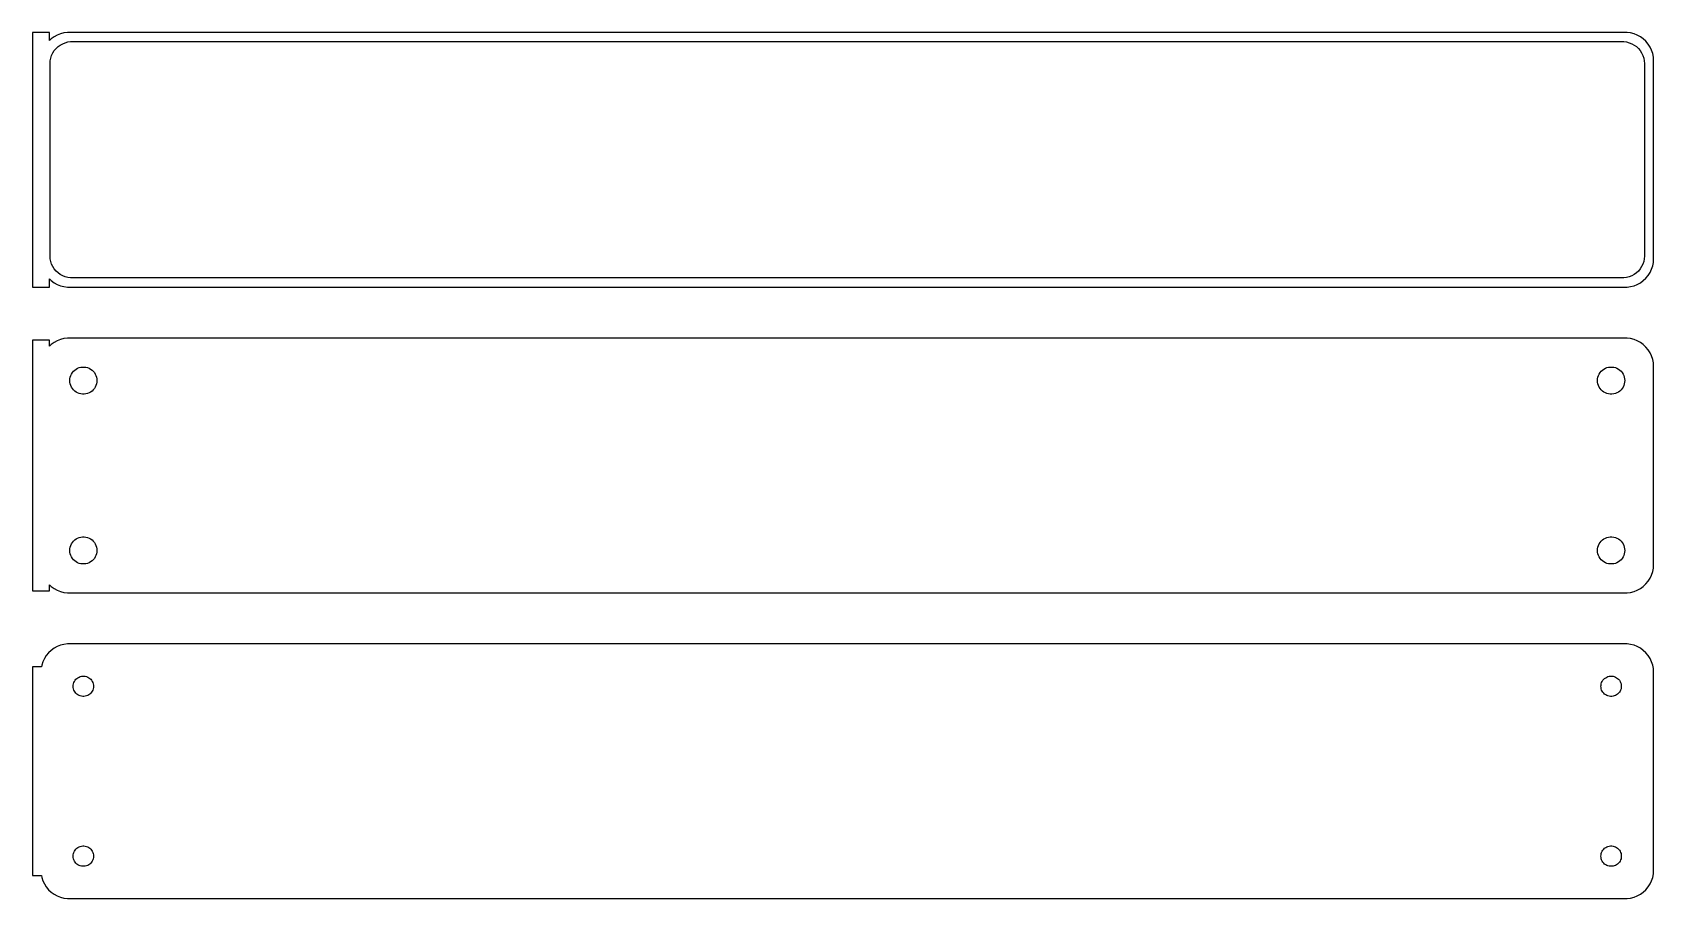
# Model space of a CAD drawing. Header units: metres. Extents: x -144 to 142, y 86 to 238.
import ezdxf

# ---------------------------------------------------------------- set-up
doc = ezdxf.new("R2010")
doc.units = ezdxf.units.M

msp = doc.modelspace()

# ---------------------------------------------------------------- linework, layer by layer
for p, q in [((-141, 238.49), (-144, 238.49)), ((-144, 238.49), (-144, 193.51)), ((-141, 237.059), (-141, 238.49)), ((-139.629, 238.024), (-140.179, 237.722)), ((-139.045, 238.255), (-139.629, 238.024)), ((-138.437, 238.411), (-139.045, 238.255)), ((-137.814, 238.49), (-138.437, 238.411)), ((137.814, 238.49), (-137.814, 238.49)), ((138.437, 238.411), (137.814, 238.49)), ((139.045, 238.255), (138.437, 238.411)), ((139.629, 238.024), (139.045, 238.255)), ((140.179, 237.722), (139.629, 238.024)), ((-140.687, 237.353), (-141, 237.059)), ((-140.179, 237.722), (-140.687, 237.353)), ((-140.394, 234.866), (-140.133, 235.276)), ((-140.133, 235.276), (-139.823, 235.651)), ((-139.823, 235.651), (-139.469, 235.984)), ((-139.469, 235.984), (-139.075, 236.27)), ((-139.075, 236.27), (-138.649, 236.504)), ((-138.649, 236.504), (-138.197, 236.683)), ((-138.197, 236.683), (-137.726, 236.804)), ((-137.726, 236.804), (-137.243, 236.865)), ((-137.243, 236.865), (137.243, 236.865)), ((137.243, 236.865), (137.726, 236.804)), ((137.726, 236.804), (138.197, 236.683)), ((138.197, 236.683), (138.649, 236.504)), ((138.649, 236.504), (139.075, 236.27)), ((139.075, 236.27), (139.469, 235.984)), ((139.469, 235.984), (139.823, 235.651)), ((139.823, 235.651), (140.133, 235.276)), ((140.133, 235.276), (140.394, 234.866)), ((140.687, 237.353), (140.179, 237.722)), ((141.145, 236.923), (140.687, 237.353)), ((141.545, 236.439), (141.145, 236.923)), ((141.882, 235.909), (141.545, 236.439)), ((142.149, 235.341), (141.882, 235.909)), ((142.343, 234.743), (142.149, 235.341)), ((-140.873, 233), (-140.842, 233.485)), ((-140.873, 199), (-140.873, 233)), ((-140.842, 233.485), (-140.751, 233.963)), ((-140.751, 233.963), (-140.601, 234.426)), ((-140.601, 234.426), (-140.394, 234.866)), ((140.394, 234.866), (140.601, 234.426)), ((140.601, 234.426), (140.751, 233.963)), ((140.751, 233.963), (140.842, 233.485)), ((140.842, 233.485), (140.873, 233)), ((140.873, 233), (140.873, 199)), ((142.461, 234.127), (142.343, 234.743)), ((142.5, 233.5), (142.461, 234.127)), ((142.5, 198.5), (142.5, 233.5)), ((-140.842, 198.515), (-140.873, 199)), ((-140.751, 198.037), (-140.842, 198.515)), ((-140.601, 197.574), (-140.751, 198.037)), ((140.751, 198.037), (140.601, 197.574)), ((140.842, 198.515), (140.751, 198.037)), ((140.873, 199), (140.842, 198.515)), ((142.343, 197.257), (142.461, 197.873)), ((142.461, 197.873), (142.5, 198.5)), ((-141, 194.941), (-140.687, 194.647)), ((-141, 193.51), (-141, 194.941)), ((-140.394, 197.134), (-140.601, 197.574)), ((-140.133, 196.724), (-140.394, 197.134)), ((-139.823, 196.349), (-140.133, 196.724)), ((-139.469, 196.016), (-139.823, 196.349)), ((-139.075, 195.73), (-139.469, 196.016)), ((-138.649, 195.496), (-139.075, 195.73)), ((-138.197, 195.317), (-138.649, 195.496)), ((-137.726, 195.196), (-138.197, 195.317)), ((-137.243, 195.135), (-137.726, 195.196)), ((137.243, 195.135), (-137.243, 195.135)), ((137.726, 195.196), (137.243, 195.135)), ((138.197, 195.317), (137.726, 195.196)), ((138.649, 195.496), (138.197, 195.317)), ((139.075, 195.73), (138.649, 195.496)), ((139.469, 196.016), (139.075, 195.73)), ((139.823, 196.349), (139.469, 196.016)), ((140.133, 196.724), (139.823, 196.349)), ((140.394, 197.134), (140.133, 196.724)), ((140.601, 197.574), (140.394, 197.134)), ((140.687, 194.647), (141.145, 195.077)), ((141.145, 195.077), (141.545, 195.561)), ((141.545, 195.561), (141.882, 196.091)), ((141.882, 196.091), (142.149, 196.659)), ((142.149, 196.659), (142.343, 197.257)), ((-144, 193.51), (-141, 193.51)), ((-140.687, 194.647), (-140.179, 194.278)), ((-140.179, 194.278), (-139.629, 193.976)), ((-139.629, 193.976), (-139.045, 193.745)), ((-139.045, 193.745), (-138.437, 193.589)), ((-138.437, 193.589), (-137.814, 193.51)), ((-137.814, 193.51), (137.814, 193.51)), ((137.814, 193.51), (138.437, 193.589)), ((138.437, 193.589), (139.045, 193.745)), ((139.045, 193.745), (139.629, 193.976)), ((139.629, 193.976), (140.179, 194.278)), ((140.179, 194.278), (140.687, 194.647)), ((-141, 184.115), (-144, 184.115)), ((-144, 184.115), (-144, 139.885)), ((-141, 183.059), (-141, 184.115)), ((-140.179, 183.722), (-140.687, 183.353)), ((-139.629, 184.024), (-140.179, 183.722)), ((-139.045, 184.255), (-139.629, 184.024)), ((-138.437, 184.411), (-139.045, 184.255)), ((-137.814, 184.49), (-138.437, 184.411)), ((137.814, 184.49), (-137.814, 184.49)), ((138.437, 184.411), (137.814, 184.49)), ((139.045, 184.255), (138.437, 184.411)), ((139.629, 184.024), (139.045, 184.255)), ((140.179, 183.722), (139.629, 184.024)), ((140.687, 183.353), (140.179, 183.722)), ((-140.687, 183.353), (-141, 183.059)), ((141.145, 182.923), (140.687, 183.353)), ((141.545, 182.439), (141.145, 182.923)), ((141.882, 181.909), (141.545, 182.439)), ((142.149, 181.341), (141.882, 181.909)), ((142.343, 180.743), (142.149, 181.341)), ((142.461, 180.127), (142.343, 180.743)), ((-137.325, 177.597), (-137.231, 177.883)), ((-137.231, 177.883), (-137.103, 178.156)), ((-137.103, 178.156), (-136.942, 178.411)), ((-136.942, 178.411), (-136.75, 178.643)), ((-136.75, 178.643), (-136.53, 178.849)), ((-136.53, 178.849), (-136.286, 179.026)), ((-136.286, 179.026), (-136.022, 179.172)), ((-136.022, 179.172), (-135.742, 179.283)), ((-135.742, 179.283), (-135.45, 179.357)), ((-135.45, 179.357), (-135.151, 179.395)), ((-135.151, 179.395), (-134.849, 179.395)), ((-134.849, 179.395), (-134.55, 179.357)), ((-134.55, 179.357), (-134.258, 179.283)), ((-134.258, 179.283), (-133.978, 179.172)), ((-133.978, 179.172), (-133.714, 179.026)), ((-133.714, 179.026), (-133.47, 178.849)), ((-133.47, 178.849), (-133.25, 178.643)), ((-133.25, 178.643), (-133.058, 178.411)), ((-133.058, 178.411), (-132.897, 178.156)), ((-132.897, 178.156), (-132.769, 177.883)), ((-132.769, 177.883), (-132.675, 177.597)), ((132.675, 177.597), (132.769, 177.883)), ((132.769, 177.883), (132.897, 178.156)), ((132.897, 178.156), (133.058, 178.411)), ((133.058, 178.411), (133.25, 178.643)), ((133.25, 178.643), (133.47, 178.849)), ((133.47, 178.849), (133.714, 179.026)), ((133.714, 179.026), (133.978, 179.172)), ((133.978, 179.172), (134.258, 179.283)), ((134.258, 179.283), (134.55, 179.357)), ((134.55, 179.357), (134.849, 179.395)), ((134.849, 179.395), (135.151, 179.395)), ((135.151, 179.395), (135.45, 179.357)), ((135.45, 179.357), (135.742, 179.283)), ((135.742, 179.283), (136.022, 179.172)), ((136.022, 179.172), (136.286, 179.026)), ((136.286, 179.026), (136.53, 178.849)), ((136.53, 178.849), (136.75, 178.643)), ((136.75, 178.643), (136.942, 178.411)), ((136.942, 178.411), (137.103, 178.156)), ((137.103, 178.156), (137.231, 177.883)), ((137.231, 177.883), (137.325, 177.597)), ((142.5, 179.5), (142.461, 180.127)), ((142.5, 144.5), (142.5, 179.5)), ((-137.4, 177), (-137.381, 177.301)), ((-137.381, 176.699), (-137.4, 177)), ((-137.381, 177.301), (-137.325, 177.597)), ((-137.325, 176.403), (-137.381, 176.699)), ((-137.231, 176.117), (-137.325, 176.403)), ((-137.103, 175.844), (-137.231, 176.117)), ((-136.942, 175.589), (-137.103, 175.844)), ((-136.75, 175.357), (-136.942, 175.589)), ((-136.53, 175.151), (-136.75, 175.357)), ((-136.286, 174.974), (-136.53, 175.151)), ((-136.022, 174.828), (-136.286, 174.974)), ((-135.742, 174.717), (-136.022, 174.828)), ((-133.978, 174.828), (-134.258, 174.717)), ((-133.714, 174.974), (-133.978, 174.828)), ((-133.47, 175.151), (-133.714, 174.974)), ((-133.25, 175.357), (-133.47, 175.151)), ((-133.058, 175.589), (-133.25, 175.357)), ((-132.897, 175.844), (-133.058, 175.589)), ((-132.769, 176.117), (-132.897, 175.844)), ((-132.675, 176.403), (-132.769, 176.117)), ((-132.675, 177.597), (-132.619, 177.301)), ((-132.619, 176.699), (-132.675, 176.403)), ((-132.619, 177.301), (-132.6, 177)), ((-132.6, 177), (-132.619, 176.699)), ((132.6, 177), (132.619, 177.301)), ((132.619, 176.699), (132.6, 177)), ((132.619, 177.301), (132.675, 177.597)), ((132.675, 176.403), (132.619, 176.699)), ((132.769, 176.117), (132.675, 176.403)), ((132.897, 175.844), (132.769, 176.117)), ((133.058, 175.589), (132.897, 175.844)), ((133.25, 175.357), (133.058, 175.589)), ((133.47, 175.151), (133.25, 175.357)), ((133.714, 174.974), (133.47, 175.151)), ((133.978, 174.828), (133.714, 174.974)), ((134.258, 174.717), (133.978, 174.828)), ((136.022, 174.828), (135.742, 174.717)), ((136.286, 174.974), (136.022, 174.828)), ((136.53, 175.151), (136.286, 174.974)), ((136.75, 175.357), (136.53, 175.151)), ((136.942, 175.589), (136.75, 175.357)), ((137.103, 175.844), (136.942, 175.589)), ((137.231, 176.117), (137.103, 175.844)), ((137.325, 176.403), (137.231, 176.117)), ((137.325, 177.597), (137.381, 177.301)), ((137.381, 176.699), (137.325, 176.403)), ((137.381, 177.301), (137.4, 177)), ((137.4, 177), (137.381, 176.699)), ((-135.45, 174.643), (-135.742, 174.717)), ((-135.151, 174.605), (-135.45, 174.643)), ((-134.849, 174.605), (-135.151, 174.605)), ((-134.55, 174.643), (-134.849, 174.605)), ((-134.258, 174.717), (-134.55, 174.643)), ((134.55, 174.643), (134.258, 174.717)), ((134.849, 174.605), (134.55, 174.643)), ((135.151, 174.605), (134.849, 174.605)), ((135.45, 174.643), (135.151, 174.605)), ((135.742, 174.717), (135.45, 174.643)), ((-136.53, 148.849), (-136.286, 149.026)), ((-136.286, 149.026), (-136.022, 149.172)), ((-136.022, 149.172), (-135.742, 149.283)), ((-135.742, 149.283), (-135.45, 149.357)), ((-135.45, 149.357), (-135.151, 149.395)), ((-135.151, 149.395), (-134.849, 149.395)), ((-134.849, 149.395), (-134.55, 149.357)), ((-134.55, 149.357), (-134.258, 149.283)), ((-134.258, 149.283), (-133.978, 149.172)), ((-133.978, 149.172), (-133.714, 149.026)), ((-133.714, 149.026), (-133.47, 148.849)), ((133.47, 148.849), (133.714, 149.026)), ((133.714, 149.026), (133.978, 149.172)), ((133.978, 149.172), (134.258, 149.283)), ((134.258, 149.283), (134.55, 149.357)), ((134.55, 149.357), (134.849, 149.395)), ((134.849, 149.395), (135.151, 149.395)), ((135.151, 149.395), (135.45, 149.357)), ((135.45, 149.357), (135.742, 149.283)), ((135.742, 149.283), (136.022, 149.172)), ((136.022, 149.172), (136.286, 149.026)), ((136.286, 149.026), (136.53, 148.849)), ((-137.4, 147), (-137.381, 147.301)), ((-137.381, 146.699), (-137.4, 147)), ((-137.381, 147.301), (-137.325, 147.597)), ((-137.325, 146.403), (-137.381, 146.699)), ((-137.325, 147.597), (-137.231, 147.883)), ((-137.231, 146.117), (-137.325, 146.403)), ((-137.231, 147.883), (-137.103, 148.156)), ((-137.103, 145.844), (-137.231, 146.117)), ((-137.103, 148.156), (-136.942, 148.411)), ((-136.942, 148.411), (-136.75, 148.643)), ((-136.75, 148.643), (-136.53, 148.849)), ((-133.47, 148.849), (-133.25, 148.643)), ((-133.25, 148.643), (-133.058, 148.411)), ((-133.058, 148.411), (-132.897, 148.156)), ((-132.897, 148.156), (-132.769, 147.883)), ((-132.769, 146.117), (-132.897, 145.844)), ((-132.769, 147.883), (-132.675, 147.597)), ((-132.675, 146.403), (-132.769, 146.117)), ((-132.675, 147.597), (-132.619, 147.301)), ((-132.619, 146.699), (-132.675, 146.403)), ((-132.619, 147.301), (-132.6, 147)), ((-132.6, 147), (-132.619, 146.699)), ((132.6, 147), (132.619, 147.301)), ((132.619, 146.699), (132.6, 147)), ((132.619, 147.301), (132.675, 147.597)), ((132.675, 146.403), (132.619, 146.699)), ((132.675, 147.597), (132.769, 147.883)), ((132.769, 146.117), (132.675, 146.403)), ((132.769, 147.883), (132.897, 148.156)), ((132.897, 145.844), (132.769, 146.117)), ((132.897, 148.156), (133.058, 148.411)), ((133.058, 148.411), (133.25, 148.643)), ((133.25, 148.643), (133.47, 148.849)), ((136.53, 148.849), (136.75, 148.643)), ((136.75, 148.643), (136.942, 148.411)), ((136.942, 148.411), (137.103, 148.156)), ((137.103, 148.156), (137.231, 147.883)), ((137.231, 146.117), (137.103, 145.844)), ((137.231, 147.883), (137.325, 147.597)), ((137.325, 146.403), (137.231, 146.117)), ((137.325, 147.597), (137.381, 147.301)), ((137.381, 146.699), (137.325, 146.403)), ((137.381, 147.301), (137.4, 147)), ((137.4, 147), (137.381, 146.699)), ((-136.942, 145.589), (-137.103, 145.844)), ((-136.75, 145.357), (-136.942, 145.589)), ((-136.53, 145.151), (-136.75, 145.357)), ((-136.286, 144.974), (-136.53, 145.151)), ((-136.022, 144.828), (-136.286, 144.974)), ((-135.742, 144.717), (-136.022, 144.828)), ((-135.45, 144.643), (-135.742, 144.717)), ((-135.151, 144.605), (-135.45, 144.643)), ((-134.849, 144.605), (-135.151, 144.605)), ((-134.55, 144.643), (-134.849, 144.605)), ((-134.258, 144.717), (-134.55, 144.643)), ((-133.978, 144.828), (-134.258, 144.717)), ((-133.714, 144.974), (-133.978, 144.828)), ((-133.47, 145.151), (-133.714, 144.974)), ((-133.25, 145.357), (-133.47, 145.151)), ((-133.058, 145.589), (-133.25, 145.357)), ((-132.897, 145.844), (-133.058, 145.589)), ((133.058, 145.589), (132.897, 145.844)), ((133.25, 145.357), (133.058, 145.589)), ((133.47, 145.151), (133.25, 145.357)), ((133.714, 144.974), (133.47, 145.151)), ((133.978, 144.828), (133.714, 144.974)), ((134.258, 144.717), (133.978, 144.828)), ((134.55, 144.643), (134.258, 144.717)), ((134.849, 144.605), (134.55, 144.643)), ((135.151, 144.605), (134.849, 144.605)), ((135.45, 144.643), (135.151, 144.605)), ((135.742, 144.717), (135.45, 144.643)), ((136.022, 144.828), (135.742, 144.717)), ((136.286, 144.974), (136.022, 144.828)), ((136.53, 145.151), (136.286, 144.974)), ((136.75, 145.357), (136.53, 145.151)), ((136.942, 145.589), (136.75, 145.357)), ((137.103, 145.844), (136.942, 145.589)), ((142.149, 142.659), (142.343, 143.257)), ((142.343, 143.257), (142.461, 143.873)), ((142.461, 143.873), (142.5, 144.5)), ((-141, 139.885), (-141, 140.941)), ((-141, 140.941), (-140.687, 140.647)), ((-140.687, 140.647), (-140.179, 140.278)), ((140.179, 140.278), (140.687, 140.647)), ((140.687, 140.647), (141.145, 141.077)), ((141.145, 141.077), (141.545, 141.561)), ((141.545, 141.561), (141.882, 142.091)), ((141.882, 142.091), (142.149, 142.659)), ((-144, 139.885), (-141, 139.885)), ((-140.179, 140.278), (-139.629, 139.976)), ((-139.629, 139.976), (-139.045, 139.745)), ((-139.045, 139.745), (-138.437, 139.589)), ((-138.437, 139.589), (-137.814, 139.51)), ((-137.814, 139.51), (137.814, 139.51)), ((137.814, 139.51), (138.437, 139.589)), ((138.437, 139.589), (139.045, 139.745)), ((139.045, 139.745), (139.629, 139.976)), ((139.629, 139.976), (140.179, 140.278)), ((-140.687, 129.353), (-141.145, 128.923)), ((-140.179, 129.722), (-140.687, 129.353)), ((-139.629, 130.024), (-140.179, 129.722)), ((-139.045, 130.255), (-139.629, 130.024)), ((-138.437, 130.411), (-139.045, 130.255)), ((-137.814, 130.49), (-138.437, 130.411)), ((137.814, 130.49), (-137.814, 130.49)), ((138.437, 130.411), (137.814, 130.49)), ((139.045, 130.255), (138.437, 130.411)), ((139.629, 130.024), (139.045, 130.255)), ((140.179, 129.722), (139.629, 130.024)), ((140.687, 129.353), (140.179, 129.722)), ((141.145, 128.923), (140.687, 129.353)), ((-142.4, 126.444), (-144, 126.444)), ((-144, 126.444), (-144, 89.5558)), ((-142.343, 126.743), (-142.4, 126.444)), ((-142.149, 127.341), (-142.343, 126.743)), ((-141.882, 127.909), (-142.149, 127.341)), ((-141.545, 128.439), (-141.882, 127.909)), ((-141.145, 128.923), (-141.545, 128.439)), ((141.545, 128.439), (141.145, 128.923)), ((141.882, 127.909), (141.545, 128.439)), ((142.149, 127.341), (141.882, 127.909)), ((142.343, 126.743), (142.149, 127.341)), ((142.461, 126.127), (142.343, 126.743)), ((142.5, 125.5), (142.461, 126.127)), ((-136.8, 123), (-136.786, 123.226)), ((-136.786, 123.226), (-136.743, 123.448)), ((-136.743, 123.448), (-136.674, 123.663)), ((-136.674, 123.663), (-136.577, 123.867)), ((-136.577, 123.867), (-136.456, 124.058)), ((-136.456, 124.058), (-136.312, 124.232)), ((-136.312, 124.232), (-136.147, 124.387)), ((-136.147, 124.387), (-135.964, 124.52)), ((-135.964, 124.52), (-135.766, 124.629)), ((-135.766, 124.629), (-135.556, 124.712)), ((-135.556, 124.712), (-135.337, 124.768)), ((-135.337, 124.768), (-135.113, 124.796)), ((-135.113, 124.796), (-134.887, 124.796)), ((-134.887, 124.796), (-134.663, 124.768)), ((-134.663, 124.768), (-134.444, 124.712)), ((-134.444, 124.712), (-134.234, 124.629)), ((-134.234, 124.629), (-134.036, 124.52)), ((-134.036, 124.52), (-133.853, 124.387)), ((-133.853, 124.387), (-133.688, 124.232)), ((-133.688, 124.232), (-133.544, 124.058)), ((-133.544, 124.058), (-133.423, 123.867)), ((-133.423, 123.867), (-133.326, 123.663)), ((-133.326, 123.663), (-133.257, 123.448)), ((-133.257, 123.448), (-133.214, 123.226)), ((-133.214, 123.226), (-133.2, 123)), ((133.2, 123), (133.214, 123.226)), ((133.214, 123.226), (133.257, 123.448)), ((133.257, 123.448), (133.326, 123.663)), ((133.326, 123.663), (133.423, 123.867)), ((133.423, 123.867), (133.544, 124.058)), ((133.544, 124.058), (133.688, 124.232)), ((133.688, 124.232), (133.853, 124.387)), ((133.853, 124.387), (134.036, 124.52)), ((134.036, 124.52), (134.234, 124.629)), ((134.234, 124.629), (134.444, 124.712)), ((134.444, 124.712), (134.663, 124.768)), ((134.663, 124.768), (134.887, 124.796)), ((134.887, 124.796), (135.113, 124.796)), ((135.113, 124.796), (135.337, 124.768)), ((135.337, 124.768), (135.556, 124.712)), ((135.556, 124.712), (135.766, 124.629)), ((135.766, 124.629), (135.964, 124.52)), ((135.964, 124.52), (136.147, 124.387)), ((136.147, 124.387), (136.312, 124.232)), ((136.312, 124.232), (136.456, 124.058)), ((136.456, 124.058), (136.577, 123.867)), ((136.577, 123.867), (136.674, 123.663)), ((136.674, 123.663), (136.743, 123.448)), ((136.743, 123.448), (136.786, 123.226)), ((136.786, 123.226), (136.8, 123)), ((142.5, 90.5), (142.5, 125.5)), ((-136.786, 122.774), (-136.8, 123)), ((-136.743, 122.552), (-136.786, 122.774)), ((-136.674, 122.337), (-136.743, 122.552)), ((-136.577, 122.133), (-136.674, 122.337)), ((-136.456, 121.942), (-136.577, 122.133)), ((-136.312, 121.768), (-136.456, 121.942)), ((-136.147, 121.613), (-136.312, 121.768)), ((-135.964, 121.48), (-136.147, 121.613)), ((-135.766, 121.371), (-135.964, 121.48)), ((-135.556, 121.288), (-135.766, 121.371)), ((-135.337, 121.232), (-135.556, 121.288)), ((-135.113, 121.204), (-135.337, 121.232)), ((-134.887, 121.204), (-135.113, 121.204)), ((-134.663, 121.232), (-134.887, 121.204)), ((-134.444, 121.288), (-134.663, 121.232)), ((-134.234, 121.371), (-134.444, 121.288)), ((-134.036, 121.48), (-134.234, 121.371)), ((-133.853, 121.613), (-134.036, 121.48)), ((-133.688, 121.768), (-133.853, 121.613)), ((-133.544, 121.942), (-133.688, 121.768)), ((-133.423, 122.133), (-133.544, 121.942)), ((-133.326, 122.337), (-133.423, 122.133)), ((-133.257, 122.552), (-133.326, 122.337)), ((-133.214, 122.774), (-133.257, 122.552)), ((-133.2, 123), (-133.214, 122.774)), ((133.214, 122.774), (133.2, 123)), ((133.257, 122.552), (133.214, 122.774)), ((133.326, 122.337), (133.257, 122.552)), ((133.423, 122.133), (133.326, 122.337)), ((133.544, 121.942), (133.423, 122.133)), ((133.688, 121.768), (133.544, 121.942)), ((133.853, 121.613), (133.688, 121.768)), ((134.036, 121.48), (133.853, 121.613)), ((134.234, 121.371), (134.036, 121.48)), ((134.444, 121.288), (134.234, 121.371)), ((134.663, 121.232), (134.444, 121.288)), ((134.887, 121.204), (134.663, 121.232)), ((135.113, 121.204), (134.887, 121.204)), ((135.337, 121.232), (135.113, 121.204)), ((135.556, 121.288), (135.337, 121.232)), ((135.766, 121.371), (135.556, 121.288)), ((135.964, 121.48), (135.766, 121.371)), ((136.147, 121.613), (135.964, 121.48)), ((136.312, 121.768), (136.147, 121.613)), ((136.456, 121.942), (136.312, 121.768)), ((136.577, 122.133), (136.456, 121.942)), ((136.674, 122.337), (136.577, 122.133)), ((136.743, 122.552), (136.674, 122.337)), ((136.786, 122.774), (136.743, 122.552)), ((136.8, 123), (136.786, 122.774)), ((-135.964, 94.5198), (-135.766, 94.6287)), ((-135.766, 94.6287), (-135.556, 94.7119)), ((-135.556, 94.7119), (-135.337, 94.7681)), ((-135.337, 94.7681), (-135.113, 94.7964)), ((-135.113, 94.7964), (-134.887, 94.7964)), ((-134.887, 94.7964), (-134.663, 94.7681)), ((-134.663, 94.7681), (-134.444, 94.7119)), ((-134.444, 94.7119), (-134.234, 94.6287)), ((-134.234, 94.6287), (-134.036, 94.5198)), ((134.036, 94.5198), (134.234, 94.6287)), ((134.234, 94.6287), (134.444, 94.7119)), ((134.444, 94.7119), (134.663, 94.7681)), ((134.663, 94.7681), (134.887, 94.7964)), ((134.887, 94.7964), (135.113, 94.7964)), ((135.113, 94.7964), (135.337, 94.7681)), ((135.337, 94.7681), (135.556, 94.7119)), ((135.556, 94.7119), (135.766, 94.6287)), ((135.766, 94.6287), (135.964, 94.5198)), ((-136.8, 93), (-136.786, 93.2256)), ((-136.786, 92.7744), (-136.8, 93)), ((-136.786, 93.2256), (-136.743, 93.4476)), ((-136.743, 92.5524), (-136.786, 92.7744)), ((-136.743, 93.4476), (-136.674, 93.6626)), ((-136.674, 92.3374), (-136.743, 92.5524)), ((-136.674, 93.6626), (-136.577, 93.8672)), ((-136.577, 92.1329), (-136.674, 92.3374)), ((-136.577, 93.8672), (-136.456, 94.058)), ((-136.456, 91.942), (-136.577, 92.1329)), ((-136.456, 94.058), (-136.312, 94.2322)), ((-136.312, 91.7678), (-136.456, 91.942)), ((-136.312, 94.2322), (-136.147, 94.3869)), ((-136.147, 91.6131), (-136.312, 91.7678)), ((-136.147, 94.3869), (-135.964, 94.5198)), ((-134.036, 94.5198), (-133.853, 94.3869)), ((-133.853, 94.3869), (-133.688, 94.2322)), ((-133.688, 91.7678), (-133.853, 91.6131)), ((-133.688, 94.2322), (-133.544, 94.058)), ((-133.544, 91.942), (-133.688, 91.7678)), ((-133.544, 94.058), (-133.423, 93.8672)), ((-133.423, 92.1329), (-133.544, 91.942)), ((-133.423, 93.8672), (-133.326, 93.6626)), ((-133.326, 92.3374), (-133.423, 92.1329)), ((-133.326, 93.6626), (-133.257, 93.4476)), ((-133.257, 92.5524), (-133.326, 92.3374)), ((-133.257, 93.4476), (-133.214, 93.2256)), ((-133.214, 92.7744), (-133.257, 92.5524)), ((-133.214, 93.2256), (-133.2, 93)), ((-133.2, 93), (-133.214, 92.7744)), ((133.2, 93), (133.214, 93.2256)), ((133.214, 92.7744), (133.2, 93)), ((133.214, 93.2256), (133.257, 93.4476)), ((133.257, 92.5524), (133.214, 92.7744)), ((133.257, 93.4476), (133.326, 93.6626)), ((133.326, 92.3374), (133.257, 92.5524)), ((133.326, 93.6626), (133.423, 93.8672)), ((133.423, 92.1329), (133.326, 92.3374)), ((133.423, 93.8672), (133.544, 94.058)), ((133.544, 91.942), (133.423, 92.1329)), ((133.544, 94.058), (133.688, 94.2322)), ((133.688, 91.7678), (133.544, 91.942)), ((133.688, 94.2322), (133.853, 94.3869)), ((133.853, 91.6131), (133.688, 91.7678)), ((133.853, 94.3869), (134.036, 94.5198)), ((135.964, 94.5198), (136.147, 94.3869)), ((136.147, 94.3869), (136.312, 94.2322)), ((136.312, 91.7678), (136.147, 91.6131)), ((136.312, 94.2322), (136.456, 94.058)), ((136.456, 91.942), (136.312, 91.7678)), ((136.456, 94.058), (136.577, 93.8672)), ((136.577, 92.1329), (136.456, 91.942)), ((136.577, 93.8672), (136.674, 93.6626)), ((136.674, 92.3374), (136.577, 92.1329)), ((136.674, 93.6626), (136.743, 93.4476)), ((136.743, 92.5524), (136.674, 92.3374)), ((136.743, 93.4476), (136.786, 93.2256)), ((136.786, 92.7744), (136.743, 92.5524)), ((136.786, 93.2256), (136.8, 93)), ((136.8, 93), (136.786, 92.7744)), ((-144, 89.5558), (-142.4, 89.5558)), ((-142.4, 89.5558), (-142.343, 89.2566)), ((-142.343, 89.2566), (-142.149, 88.6594)), ((-135.964, 91.4802), (-136.147, 91.6131)), ((-135.766, 91.3713), (-135.964, 91.4802)), ((-135.556, 91.2881), (-135.766, 91.3713)), ((-135.337, 91.2319), (-135.556, 91.2881)), ((-135.113, 91.2036), (-135.337, 91.2319)), ((-134.887, 91.2036), (-135.113, 91.2036)), ((-134.663, 91.2319), (-134.887, 91.2036)), ((-134.444, 91.2881), (-134.663, 91.2319)), ((-134.234, 91.3713), (-134.444, 91.2881)), ((-134.036, 91.4802), (-134.234, 91.3713)), ((-133.853, 91.6131), (-134.036, 91.4802)), ((134.036, 91.4802), (133.853, 91.6131)), ((134.234, 91.3713), (134.036, 91.4802)), ((134.444, 91.2881), (134.234, 91.3713)), ((134.663, 91.2319), (134.444, 91.2881)), ((134.887, 91.2036), (134.663, 91.2319)), ((135.113, 91.2036), (134.887, 91.2036)), ((135.337, 91.2319), (135.113, 91.2036)), ((135.556, 91.2881), (135.337, 91.2319)), ((135.766, 91.3713), (135.556, 91.2881)), ((135.964, 91.4802), (135.766, 91.3713)), ((136.147, 91.6131), (135.964, 91.4802)), ((142.149, 88.6594), (142.343, 89.2566)), ((142.343, 89.2566), (142.461, 89.8733)), ((142.461, 89.8733), (142.5, 90.5)), ((-142.149, 88.6594), (-141.882, 88.0912)), ((-141.882, 88.0912), (-141.545, 87.5611)), ((-141.545, 87.5611), (-141.145, 87.0773)), ((-141.145, 87.0773), (-140.687, 86.6474)), ((-140.687, 86.6474), (-140.179, 86.2784)), ((-140.179, 86.2784), (-139.629, 85.9759)), ((-139.629, 85.9759), (-139.045, 85.7447)), ((139.045, 85.7447), (139.629, 85.9759)), ((139.629, 85.9759), (140.179, 86.2784)), ((140.179, 86.2784), (140.687, 86.6474)), ((140.687, 86.6474), (141.145, 87.0773)), ((141.145, 87.0773), (141.545, 87.5611)), ((141.545, 87.5611), (141.882, 88.0912)), ((141.882, 88.0912), (142.149, 88.6594)), ((-139.045, 85.7447), (-138.437, 85.5886)), ((-138.437, 85.5886), (-137.814, 85.5099)), ((-137.814, 85.5099), (137.814, 85.5099)), ((137.814, 85.5099), (138.437, 85.5886)), ((138.437, 85.5886), (139.045, 85.7447))]:
    msp.add_line(p, q)

doc.saveas('drawing.dxf')
